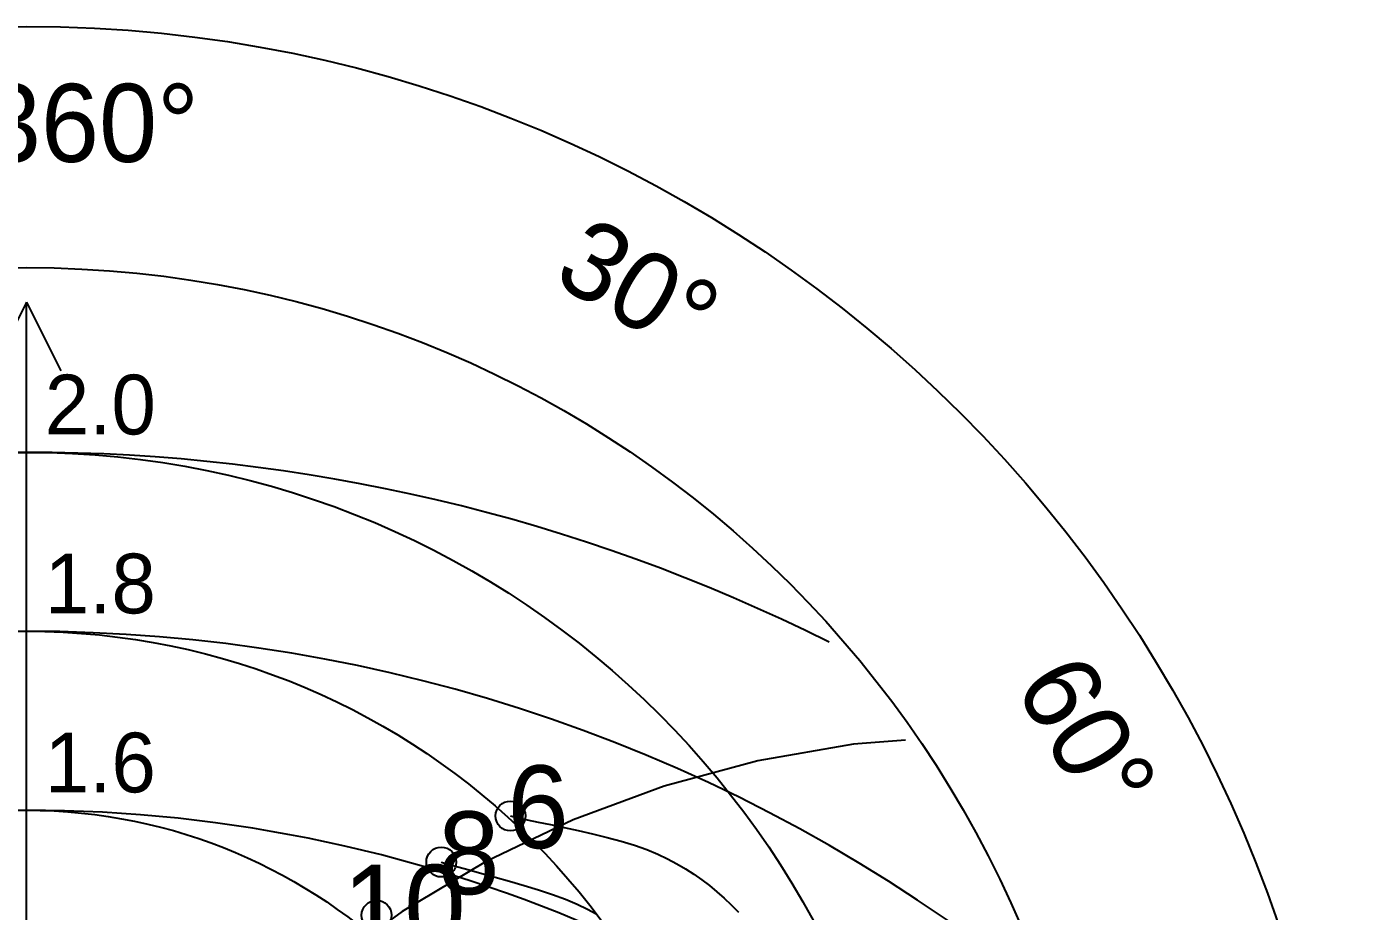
# Model space of a CAD drawing. Header units: metres. Extents: x -58 to 58, y -58 to 58.
# Drawn here: x 0 to 57.5, y 19 to 57.5 of the extents above; entities that cross this region are included whole.
import ezdxf
from ezdxf.enums import TextEntityAlignment as Align

# ---------------------------------------------------------------- set-up
doc = ezdxf.new("R2010")
doc.units = ezdxf.units.M
for name, color, linetype in [('CUT_REFERENCE', 1, 'Continuous'), ('ENGRAVE_AWA', 4, 'Continuous'), ('ENGRAVE_POLARS', 5, 'Continuous'), ('ENGRAVE_TEXT', 7, 'Continuous'), ('ENGRAVE_VMG', 3, 'Continuous')]:
    doc.layers.add(name, color=color, linetype=linetype)

msp = doc.modelspace()

# ---------------------------------------------------------------- linework, layer by layer
at = {"layer": 'CUT_REFERENCE'}
for radius in [57.5, 47]:
    msp.add_circle((0, 0), radius, dxfattribs=at)
at = {"layer": 'ENGRAVE_AWA'}
for p, q in [((0, 45.5), (-1.5, 42.5)), ((0, 0), (0, 45.5)), ((0, 45.5), (1.5, 42.5)), ((35.994, 26.249), (31.83, 25.527)), ((38.258, 26.43), (35.994, 26.249)), ((31.83, 25.527), (27.751, 24.428)), ((27.751, 24.428), (23.789, 22.959)), ((23.789, 22.959), (19.978, 21.134)), ((19.978, 21.134), (16.351, 18.967)), ((16.351, 18.967), (12.937, 16.478))]:
    msp.add_line(p, q, dxfattribs=at)
for radius in [38.958, 31.167, 23.375]:
    msp.add_circle((0, 0), radius, dxfattribs=at)
for radius, start, end in [(77.917, 63.35981, 116.64019), (70.125, 51.44814, 128.55186), (62.333, 41.85902, 138.14098)]:
    msp.add_arc((0, -38.958), radius, start, end, dxfattribs=at)
at = {"layer": 'ENGRAVE_POLARS'}
for p, q in [((21.066, 23.127), (21.383, 23.052)), ((21.383, 23.052), (21.79, 22.964)), ((21.79, 22.964), (22.271, 22.865)), ((22.271, 22.865), (22.811, 22.754)), ((22.811, 22.754), (23.397, 22.631)), ((23.397, 22.631), (24.011, 22.497)), ((24.011, 22.497), (24.64, 22.352)), ((24.64, 22.352), (25.269, 22.196)), ((25.269, 22.196), (25.881, 22.029)), ((25.881, 22.029), (26.463, 21.851)), ((26.463, 21.851), (26.999, 21.664)), ((26.999, 21.664), (27.475, 21.466)), ((27.475, 21.466), (27.901, 21.26)), ((18.056, 21.122), (18.373, 21.027)), ((18.373, 21.027), (18.783, 20.911)), ((18.783, 20.911), (19.27, 20.778)), ((19.27, 20.778), (19.817, 20.629)), ((27.901, 21.26), (28.303, 21.046)), ((28.303, 21.046), (28.684, 20.825)), ((28.684, 20.825), (29.046, 20.594)), ((19.817, 20.629), (20.408, 20.466)), ((20.408, 20.466), (21.027, 20.29)), ((21.027, 20.29), (21.658, 20.103)), ((29.046, 20.594), (29.392, 20.352)), ((29.392, 20.352), (29.725, 20.098)), ((21.658, 20.103), (22.284, 19.908)), ((22.284, 19.908), (22.889, 19.706)), ((22.889, 19.706), (23.457, 19.499)), ((29.725, 20.098), (30.049, 19.831)), ((30.049, 19.831), (30.366, 19.55)), ((23.457, 19.499), (23.972, 19.289)), ((23.972, 19.289), (24.417, 19.077)), ((24.417, 19.077), (24.803, 18.864)), ((30.366, 19.55), (30.678, 19.253)), ((30.678, 19.253), (30.99, 18.939))]:
    msp.add_line(p, q, dxfattribs=at)
at = {"layer": 'ENGRAVE_VMG'}
for centre in [(21.066, 23.127), (18.056, 21.122), (15.24, 18.804)]:
    msp.add_circle(centre, 0.65, dxfattribs=at)

# ---------------------------------------------------------------- texts
at = {"layer": 'ENGRAVE_TEXT'}
for s, height, p in [('0°/360°', 3.4, (0, 53.3)), ('6', 3.6, (22.266, 23.527)), ('8', 3.6, (19.256, 21.522)), ('10', 3.6, (16.44, 19.204))]:
    msp.add_text(s, height=height, dxfattribs=at).set_placement(p, align=Align.MIDDLE_CENTER)
for s, rotation, p in [('30°', -30, (26.65, 46.159)), ('60°', -60, (46.159, 26.65))]:
    msp.add_text(s, height=3.4, rotation=rotation, dxfattribs=at).set_placement(p, align=Align.MIDDLE_CENTER)
for s, p in [('2.0', (0.8, 38.958)), ('1.8', (0.8, 31.167)), ('1.6', (0.8, 23.375))]:
    msp.add_text(s, height=2.6, dxfattribs=at).set_placement(p, align=Align.BOTTOM_LEFT)

doc.saveas('drawing.dxf')
